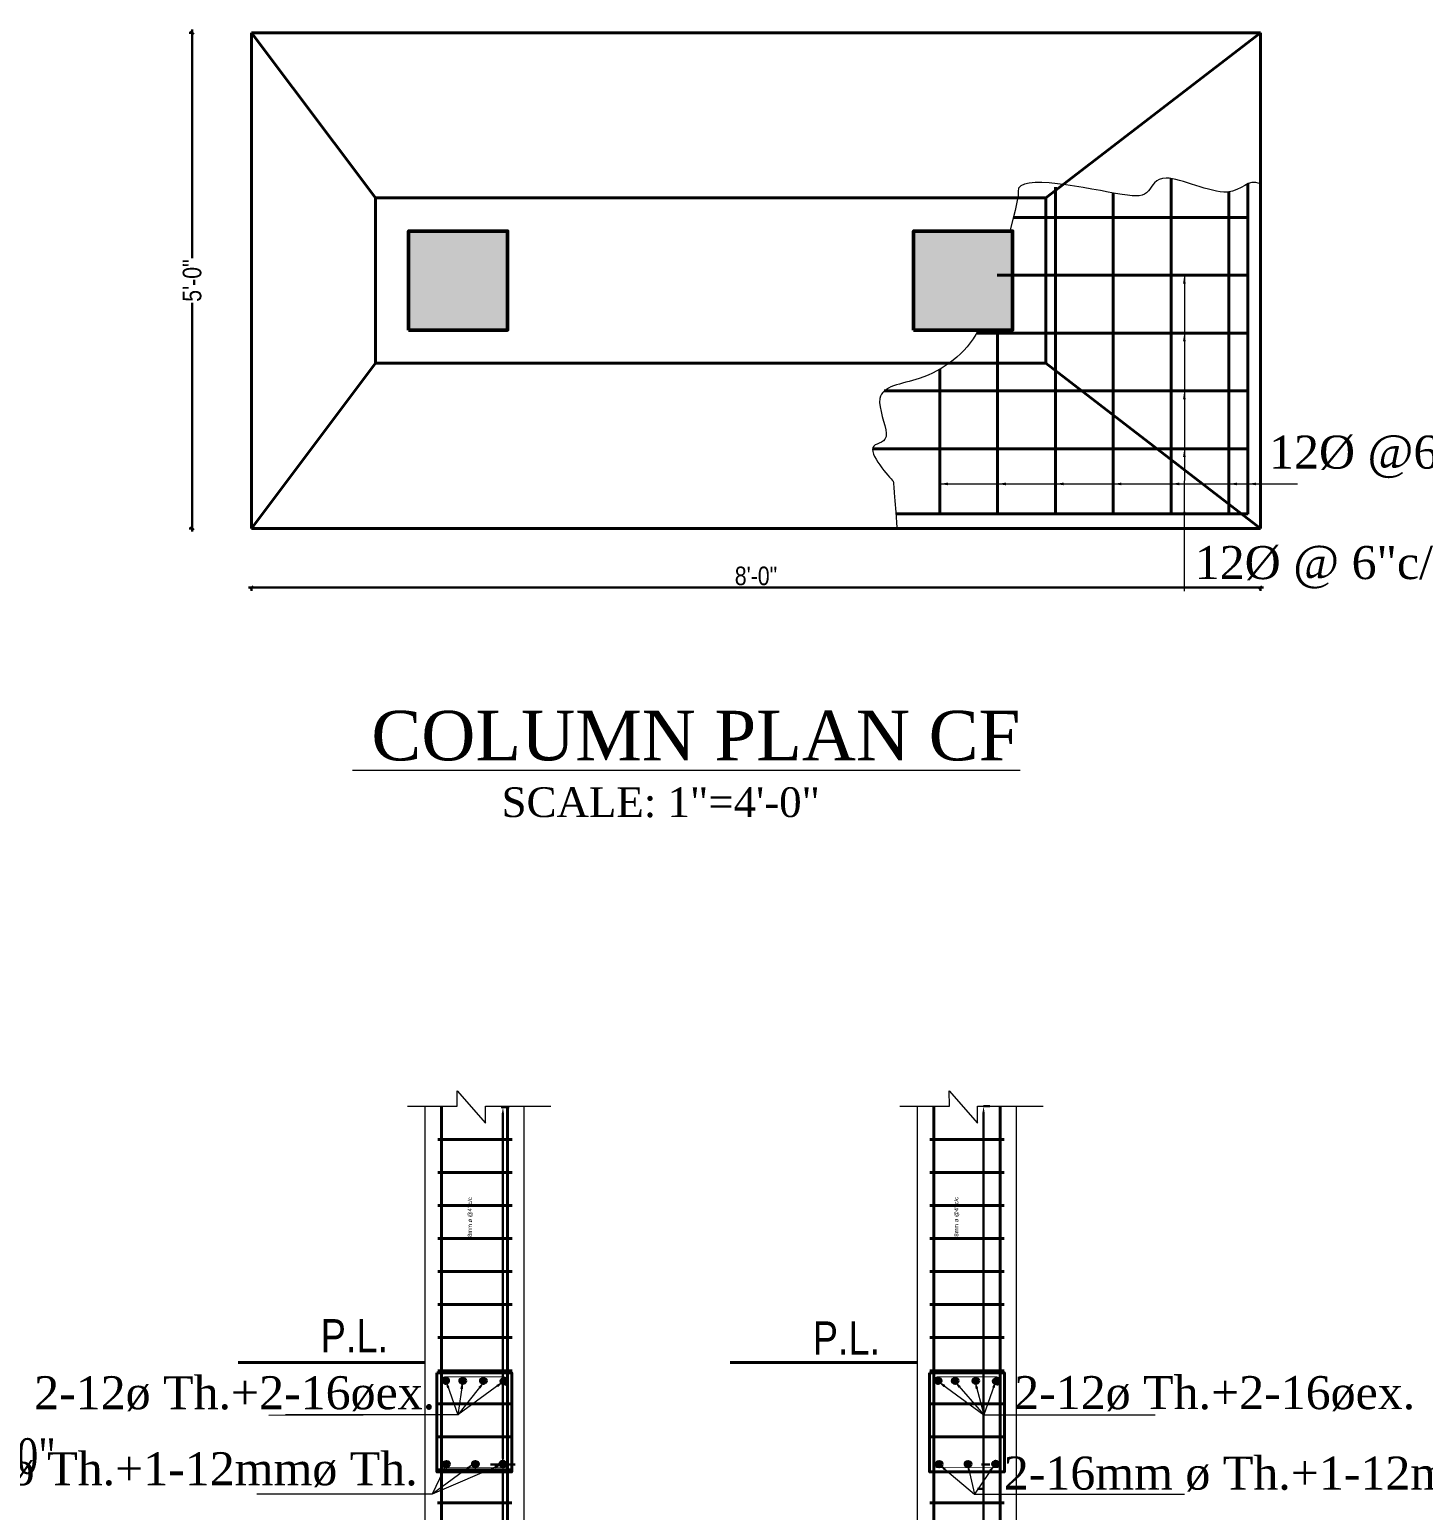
# Model space of a CAD drawing. Header units: inches. Extents: x 45643 to 70559, y -8725 to 1713.
# Drawn here: x 64238.7 to 64576.2, y -5063.7 to -4705.2 of the extents above; entities that cross this region are included whole.
import ezdxf
from ezdxf.enums import TextEntityAlignment as Align

# ---------------------------------------------------------------- set-up
doc = ezdxf.new("R2010")
doc.units = ezdxf.units.IN
doc.header["$MEASUREMENT"] = 0
for name, color, linetype, lineweight in [('column', 10, 'Continuous', 50), ('DIM_LINE', 165, 'Continuous', 15), ('ELEVATION', 6, 'Continuous', 30), ('hatch', 30, 'Continuous', 5), ('ST-REINFOR', 201, 'Continuous', 40), ('Text', 7, 'Continuous', 9), ('trench', 7, 'Continuous', 40), ('WALL', 240, 'Continuous', 30), ('WALL ELV', 1, 'Continuous', 20), ('WALL SEC', 2, 'Continuous', 35)]:
    doc.layers.add(name, color=color, linetype=linetype, lineweight=lineweight)
doc.styles.add('1.8 str', font='times.ttf', dxfattribs={"width": 0.8, "height": 6})
doc.styles.add('Arial', font='arial.ttf')
doc.styles.add('ordinary', font='ARIALN.TTF')
doc.styles.get("Standard").update_dxf_attribs({"font": 'times.ttf'})
doc.styles.add('TIMES 48', font='times.ttf', dxfattribs={"height": 4})
doc.dimstyles.new('Copy of Standard', dxfattribs={"dimtxt": 5, "dimasz": 6, "dimexe": 6, "dimexo": 12, "dimgap": 6, "dimtad": 1, "dimdec": 0, "dimzin": 0, "dimdsep": 46, "dimlunit": 3, "dimtxsty": 'Standard', "dimblk": 'OBLIQUE', "dimcen": 0.09, "dimdle": 6, "dimclrd": 256, "dimclre": 256, "dimclrt": 256, "dimadec": 0, "dimazin": 0, "dimtfac": 1, "dimtdec": 0, "dimtix": 1, "dimtmove": 2, "dimatfit": 3, "dimfxl": 6, "dimfxlon": 1, "dimtolj": 1, "dimtzin": 0, "dimlwd": 13, "dimlwe": 13, "dimarcsym": 0})
doc.dimstyles.new('nir 48', dxfattribs={"dimscale": 0.5, "dimtxt": 7, "dimasz": 3, "dimexe": 3, "dimexo": 3, "dimgap": 2, "dimtad": 1, "dimdec": 0, "dimzin": 3, "dimlunit": 4, "dimtxsty": 'Arial', "dimcen": 2.5, "dimdle": 3, "dimclrt": 3, "dimadec": 0, "dimazin": 0, "dimtfac": 1, "dimtdec": 0, "dimtmove": 2, "dimatfit": 3, "dimfxl": 1, "dimarcsym": 0})
doc.dimstyles.new('nir24', dxfattribs={"dimscale": 0.25, "dimtxt": 9, "dimasz": 3, "dimexe": 3, "dimexo": 12, "dimgap": 2, "dimtad": 1, "dimdec": 0, "dimzin": 3, "dimlunit": 4, "dimtxsty": 'ordinary', "dimblk": 'OBLIQUE', "dimcen": 2.5, "dimdle": 3, "dimclrt": 3, "dimadec": 0, "dimazin": 0, "dimtfac": 1, "dimtdec": 0, "dimtmove": 2, "dimatfit": 3, "dimfxl": 1, "dimarcsym": 0})

# ---------------------------------------------------------------- blocks, each defined once
blk = doc.blocks.new('A$C269C7F18')
at = {"layer": 'column'}
h = blk.add_hatch(color=256, dxfattribs=at)
h.paths.add_polyline_path([(12, 12), (8.85, 12), (8.86, 6), (12, 6)])
h.paths.add_polyline_path([(5.74, 12), (0, 12), (0, 6), (5.75, 6)])
h.paths.add_polyline_path([(8.85, 12), (5.74, 12), (5.75, 6), (8.86, 6)])
h.paths.add_polyline_path([(5.75, 6), (0, 6), (0, 0), (5.76, 0)])
h.paths.add_polyline_path([(8.86, 6), (5.75, 6), (5.76, 0), (8.87, 0)])
h.paths.add_polyline_path([(12, 6), (8.86, 6), (8.87, 0), (12, 0)])
blk.add_lwpolyline([(0, 0), (12, 0), (12, 12), (0, 12)], close=True, dxfattribs=at)
blk = doc.blocks.new('_Oblique')
at = {"color": 0, "linetype": 'ByBlock', "lineweight": -2}
blk.add_line((-0.5, -0.5), (0.5, 0.5), dxfattribs=at)
blk = doc.blocks.new('*D611')
at = {"layer": 'Defpoints', "color": 0, "transparency": 16777216}
for p in [(84296.75, 15448.72), (84311.14, 15448.72), (84311.14, 15328.72)]:
    blk.add_point(p, dxfattribs=at)
at = {"layer": 'trench', "color": 0, "lineweight": -2, "transparency": 16777216}
for p, q in [((84296.77, 15448.72), (84296, 15448.72)), ((84296.75, 15449.47), (84296.75, 15394.13)), ((84296.75, 15327.97), (84296.75, 15383.31)), ((84296.77, 15328.72), (84296, 15328.72))]:
    blk.add_line(p, q, dxfattribs=at)
at = {"layer": 'trench', "color": 0, "lineweight": -2, "transparency": 16777216, "xscale": 0.75, "yscale": 0.75, "zscale": 0.75}
for p, rotation in [((84296.75, 15448.72), 90), ((84296.75, 15328.72), 270)]:
    blk.add_blockref('_Oblique', p, dxfattribs=dict(at, rotation=rotation))
at = {"layer": 'trench', "color": 3, "transparency": 16777216, "insert": (84296.75, 15388.72), "char_height": 4.5, "attachment_point": 5, "rotation": 90, "style": 'ordinary'}
blk.add_mtext('5\'-0"', dxfattribs=at)
blk = doc.blocks.new('*D612')
at = {"layer": 'Defpoints', "color": 0, "transparency": 16777216}
for p in [(84370.06, 15188.63), (84371.99, 15102.09), (84377.14, 15102.09)]:
    blk.add_point(p, dxfattribs=at)
at = {"layer": 'DIM_LINE', "color": 0, "lineweight": -2, "transparency": 16777216}
for p, q in [((84371.56, 15188.63), (84373.49, 15188.63)), ((84374.99, 15102.09), (84370.49, 15102.09))]:
    blk.add_line(p, q, dxfattribs=at)
at = {"layer": 'DIM_LINE', "color": 0, "linetype": 'ByBlock', "lineweight": -2, "transparency": 16777216}
blk.add_line((84371.99, 15187.13), (84371.99, 15103.59), dxfattribs=at)
at = {"layer": 'DIM_LINE', "color": 0, "transparency": 16777216}
for points in [[(84371.74, 15187.13), (84372.24, 15187.13), (84371.99, 15188.63)], [(84371.74, 15103.59), (84372.24, 15103.59), (84371.99, 15102.09)]]:
    blk.add_solid(points, dxfattribs=at)
at = {"layer": 'DIM_LINE', "color": 3, "transparency": 16777216, "insert": (84364.09, 15162.01), "char_height": 1, "attachment_point": 5, "rotation": 90, "style": 'Arial'}
blk.add_mtext('8mm ø @4" c/c', dxfattribs=at)
blk = doc.blocks.new('*D613')
at = {"layer": 'Defpoints', "color": 0, "transparency": 16777216}
for p in [(84359.13, 15102.09), (84371.99, 14976.82), (84373.14, 14976.82)]:
    blk.add_point(p, dxfattribs=at)
at = {"layer": 'DIM_LINE', "color": 0, "lineweight": -2, "transparency": 16777216}
for p, q in [((84368.99, 15102.09), (84373.49, 15102.09)), ((84371.99, 14976.82), (84370.49, 14976.82))]:
    blk.add_line(p, q, dxfattribs=at)
at = {"layer": 'DIM_LINE', "color": 0, "linetype": 'ByBlock', "lineweight": -2, "transparency": 16777216}
blk.add_line((84371.99, 15100.59), (84371.99, 14978.32), dxfattribs=at)
at = {"layer": 'DIM_LINE', "color": 0, "transparency": 16777216}
for points in [[(84371.74, 15100.59), (84372.24, 15100.59), (84371.99, 15102.09)], [(84371.74, 14978.32), (84372.24, 14978.32), (84371.99, 14976.82)]]:
    blk.add_solid(points, dxfattribs=at)
at = {"layer": 'DIM_LINE', "color": 3, "transparency": 16777216, "insert": (84363.62, 15040.83), "char_height": 1, "attachment_point": 5, "rotation": 90, "style": 'Arial'}
blk.add_mtext('8mm ø @6"+4" c/c', dxfattribs=at)
blk = doc.blocks.new('*D614')
at = {"layer": 'Defpoints', "color": 0, "transparency": 16777216}
for p in [(84487.82, 15188.82), (84488.37, 15096.21), (84488.37, 15096.21)]:
    blk.add_point(p, dxfattribs=at)
at = {"layer": 'DIM_LINE', "color": 0, "lineweight": -2, "transparency": 16777216}
for p, q in [((84488.37, 15188.82), (84489.87, 15188.82)), ((84488.37, 15096.21), (84486.87, 15096.21))]:
    blk.add_line(p, q, dxfattribs=at)
at = {"layer": 'DIM_LINE', "color": 0, "linetype": 'ByBlock', "lineweight": -2, "transparency": 16777216}
blk.add_line((84488.37, 15187.32), (84488.37, 15097.71), dxfattribs=at)
at = {"layer": 'DIM_LINE', "color": 0, "transparency": 16777216}
for points in [[(84488.12, 15187.32), (84488.62, 15187.32), (84488.37, 15188.82)], [(84488.12, 15097.71), (84488.62, 15097.71), (84488.37, 15096.21)]]:
    blk.add_solid(points, dxfattribs=at)
at = {"layer": 'DIM_LINE', "color": 3, "transparency": 16777216, "insert": (84481.87, 15162.08), "char_height": 1, "attachment_point": 5, "rotation": 90, "style": 'Arial'}
blk.add_mtext('8mm ø @4" c/c', dxfattribs=at)
blk = doc.blocks.new('*D615')
at = {"layer": 'Defpoints', "color": 0, "transparency": 16777216}
for p in [(84486.37, 15102.09), (84488.37, 14976.82), (84492.37, 14976.82)]:
    blk.add_point(p, dxfattribs=at)
at = {"layer": 'DIM_LINE', "color": 0, "lineweight": -2, "transparency": 16777216}
for p, q in [((84487.87, 15102.09), (84489.87, 15102.09)), ((84490.87, 14976.82), (84486.87, 14976.82))]:
    blk.add_line(p, q, dxfattribs=at)
at = {"layer": 'DIM_LINE', "color": 0, "linetype": 'ByBlock', "lineweight": -2, "transparency": 16777216}
blk.add_line((84488.37, 15100.59), (84488.37, 14978.32), dxfattribs=at)
at = {"layer": 'DIM_LINE', "color": 0, "transparency": 16777216}
for points in [[(84488.12, 15100.59), (84488.62, 15100.59), (84488.37, 15102.09)], [(84488.12, 14978.32), (84488.62, 14978.32), (84488.37, 14976.82)]]:
    blk.add_solid(points, dxfattribs=at)
at = {"layer": 'DIM_LINE', "color": 3, "transparency": 16777216, "insert": (84482.18, 15036.82), "char_height": 1, "attachment_point": 5, "rotation": 90, "style": 'Arial'}
blk.add_mtext('8mm ø @6"+4" c/c', dxfattribs=at)
blk = doc.blocks.new('*D621')
at = {"layer": 'Defpoints', "color": 0, "transparency": 16777216}
for p in [(84311.14, 15328.72), (84555.41, 15328.72), (84555.41, 15314.4)]:
    blk.add_point(p, dxfattribs=at)
at = {"layer": 'trench', "color": 0, "lineweight": -2, "transparency": 16777216}
for p, q in [((84310.39, 15314.4), (84556.16, 15314.4)), ((84311.14, 15314.42), (84311.14, 15313.65)), ((84555.41, 15314.42), (84555.41, 15313.65))]:
    blk.add_line(p, q, dxfattribs=at)
at = {"layer": 'trench', "color": 0, "lineweight": -2, "transparency": 16777216, "xscale": 0.75, "yscale": 0.75, "zscale": 0.75, "rotation": 180}
blk.add_blockref('_Oblique', (84311.14, 15314.4), dxfattribs=at)
at = {"layer": 'trench', "color": 0, "lineweight": -2, "transparency": 16777216, "xscale": 0.75, "yscale": 0.75, "zscale": 0.75}
blk.add_blockref('_Oblique', (84555.41, 15314.4), dxfattribs=at)
at = {"layer": 'trench', "color": 3, "transparency": 16777216, "insert": (84433.27, 15317.2), "char_height": 4.5, "attachment_point": 5, "style": 'ordinary'}
blk.add_mtext('8\'-0"', dxfattribs=at)
blk = doc.blocks.new('DSRG')
at = {"layer": 'WALL SEC'}
for points in [[(84357.38, 15122.39, 1), (84358.82, 15122.39, 1)], [(84357.38, 15122.39, 1), (84358.82, 15122.39, 1)], [(84358.85, 15122.39, -1), (84357.41, 15122.39, -1)], [(84361.54, 15122.38, 1), (84362.98, 15122.38, 1)], [(84361.54, 15122.38, 1), (84362.98, 15122.38, 1)], [(84363.01, 15122.38, -1), (84361.57, 15122.38, -1)], [(84366.54, 15122.38, 1), (84367.98, 15122.38, 1)], [(84366.54, 15122.38, 1), (84367.98, 15122.38, 1)], [(84368.01, 15122.38, -1), (84366.57, 15122.38, -1)], [(84371.49, 15122.28, 1), (84372.93, 15122.28, 1)], [(84371.49, 15122.28, 1), (84372.93, 15122.28, 1)], [(84372.96, 15122.28, -1), (84371.52, 15122.28, -1)], [(84476.61, 15122.39, 1), (84478.05, 15122.39, 1)], [(84476.61, 15122.39, 1), (84478.05, 15122.39, 1)], [(84478.08, 15122.39, -1), (84476.64, 15122.39, -1)], [(84480.76, 15122.38, 1), (84482.2, 15122.38, 1)], [(84480.76, 15122.38, 1), (84482.2, 15122.38, 1)], [(84482.23, 15122.38, -1), (84480.79, 15122.38, -1)], [(84485.76, 15122.38, 1), (84487.2, 15122.38, 1)], [(84485.76, 15122.38, 1), (84487.2, 15122.38, 1)], [(84487.23, 15122.38, -1), (84485.79, 15122.38, -1)], [(84490.71, 15122.28, 1), (84492.15, 15122.28, 1)], [(84490.71, 15122.28, 1), (84492.15, 15122.28, 1)], [(84492.18, 15122.28, -1), (84490.74, 15122.28, -1)], [(84357.59, 15102.21, 1), (84359.03, 15102.21, 1)], [(84357.59, 15102.21, 1), (84359.03, 15102.21, 1)], [(84359.06, 15102.21, -1), (84357.62, 15102.21, -1)], [(84364.59, 15102.21, 1), (84366.03, 15102.21, 1)], [(84364.59, 15102.21, 1), (84366.03, 15102.21, 1)], [(84366.06, 15102.21, -1), (84364.62, 15102.21, -1)], [(84371.25, 15102.27, 1), (84372.69, 15102.27, 1)], [(84371.25, 15102.27, 1), (84372.69, 15102.27, 1)], [(84372.72, 15102.27, -1), (84371.28, 15102.27, -1)], [(84476.89, 15102.21, 1), (84478.33, 15102.21, 1)], [(84476.89, 15102.21, 1), (84478.33, 15102.21, 1)], [(84478.36, 15102.21, -1), (84476.92, 15102.21, -1)], [(84483.89, 15102.21, 1), (84485.33, 15102.21, 1)], [(84483.89, 15102.21, 1), (84485.33, 15102.21, 1)], [(84485.36, 15102.21, -1), (84483.92, 15102.21, -1)], [(84490.55, 15102.27, 1), (84491.99, 15102.27, 1)], [(84490.55, 15102.27, 1), (84491.99, 15102.27, 1)], [(84492.02, 15102.27, -1), (84490.58, 15102.27, -1)]]:
    blk.add_hatch(color=256, dxfattribs=at).paths.add_polyline_path(points)
at = {"layer": 'column'}
for points in [[(84349.14, 15376.72), (84373.14, 15376.72), (84373.14, 15400.72), (84349.14, 15400.72), (84349.14, 15376.72)], [(84471.41, 15376.72), (84495.41, 15376.72), (84495.41, 15400.72), (84471.41, 15400.72), (84471.41, 15376.72)]]:
    blk.add_lwpolyline(points, dxfattribs=at)
for points in [[(84349.14, 15376.72), (84373.14, 15376.72), (84373.14, 15400.72), (84349.14, 15400.72)], [(84471.41, 15376.72), (84495.41, 15376.72), (84495.41, 15400.72), (84471.41, 15400.72)]]:
    blk.add_lwpolyline(points, close=True, dxfattribs=at)
at = {"layer": 'column', "const_width": 0.2}
for points in [[(84358.01, 15123.33), (84372.14, 15123.33, -0.414214), (84373.14, 15122.33), (84373.14, 15102.33, -0.414214), (84372.14, 15101.33), (84358.01, 15101.33, -0.414214), (84357.01, 15102.33), (84357.01, 15122.33, -0.414214)], [(84477.31, 15123.33), (84491.44, 15123.33, -0.414214), (84492.44, 15122.33), (84492.44, 15102.33, -0.414214), (84491.44, 15101.33), (84477.31, 15101.33, -0.414214), (84476.31, 15102.33), (84476.31, 15122.33, -0.414214)]]:
    blk.add_lwpolyline(points, format="xyb", close=True, dxfattribs=at)
at = {"layer": 'DIM_LINE'}
for p, q in [((84373.21, 15122.33), (84372.47, 15121.27)), ((84492.44, 15122.33), (84491.69, 15121.27))]:
    blk.add_line(p, q, dxfattribs=at)
for points, knots in [([(84555.41, 15412.1), (84552.3, 15413.62), (84549.72, 15406.7), (84530.84, 15416.2), (84528.39, 15409.16), (84522.6, 15408.74), (84494.57, 15415.48), (84496.99, 15409.19), (84494.75, 15400.72)], [37.108323, 37.108323, 37.108323, 37.108323, 43.242576, 49.95234, 54.997892, 60.978869, 73.418852, 74.68227, 74.68227, 74.68227, 74.68227]), ([(84487.09, 15376.72), (84484.03, 15370.91), (84474.57, 15363.98), (84460.33, 15363.05), (84466.96, 15349.15), (84457.53, 15349.84), (84466.58, 15340.05), (84466.57, 15340.05), (84467.38, 15328.97)], [34.328629, 34.328629, 34.328629, 34.328629, 43.242576, 49.95234, 54.997892, 60.978869, 73.418852, 75.377123, 75.377123, 75.377123, 75.377123])]:
    blk.add_open_spline(points, degree=3, knots=knots, dxfattribs=at)
at = {"layer": 'ELEVATION'}
blk.add_line((84355.8, 15376.72), (84349.14, 15376.72), dxfattribs=at)
at = {"layer": 'hatch', "linetype": 'Continuous'}
for points in [[(84348.93, 15188.82), (84360.93, 15188.82), (84360.93, 15192.61), (84367.78, 15184.72), (84367.79, 15188.82), (84383.62, 15188.82)], [(84468.09, 15188.82), (84480.09, 15188.82), (84480.08, 15192.61), (84486.94, 15184.72), (84486.94, 15188.82), (84502.78, 15188.82)]]:
    blk.add_lwpolyline(points, dxfattribs=at)
at = {"layer": 'ST-REINFOR'}
for p, q in [((84505.76, 15332.24), (84505.77, 15411.3)), ((84533.76, 15332.24), (84533.78, 15413.42)), ((84552.35, 15332.15), (84552.36, 15412.15)), ((84519.76, 15332.24), (84519.77, 15409.91)), ((84547.76, 15332.24), (84547.77, 15410.18)), ((84495.6, 15404), (84552.36, 15404)), ((84491.65, 15390), (84552.36, 15390)), ((84486.69, 15376), (84552.36, 15376)), ((84491.76, 15332.25), (84491.77, 15376.72)), ((84477.77, 15332.25), (84477.77, 15367.24)), ((84464.33, 15362), (84552.36, 15362)), ((84461.49, 15348), (84552.36, 15348)), ((84467.14, 15332.25), (84552.35, 15332.25)), ((84357.14, 14976.82), (84357.14, 15188.82)), ((84373.14, 14976.82), (84373.14, 15188.82)), ((84476.37, 14976.82), (84476.37, 15188.82)), ((84492.37, 14976.82), (84492.37, 15188.82)), ((84356.21, 15180.82), (84374.21, 15180.82)), ((84475.37, 15180.82), (84493.37, 15180.82)), ((84356.21, 15172.82), (84374.21, 15172.82)), ((84475.37, 15172.82), (84493.37, 15172.82)), ((84356.21, 15164.82), (84374.21, 15164.82)), ((84475.37, 15164.82), (84493.37, 15164.82)), ((84356.21, 15156.82), (84374.21, 15156.82)), ((84475.37, 15156.82), (84493.37, 15156.82)), ((84356.21, 15148.82), (84374.21, 15148.82)), ((84475.37, 15148.82), (84493.37, 15148.82)), ((84356.21, 15140.82), (84374.21, 15140.82)), ((84475.37, 15140.82), (84493.37, 15140.82)), ((84356.21, 15132.82), (84374.21, 15132.82)), ((84475.37, 15132.82), (84493.37, 15132.82)), ((84353.21, 15126.82), (84307.85, 15126.82)), ((84356.21, 15124.82), (84374.21, 15124.82)), ((84472.37, 15126.82), (84427, 15126.82)), ((84475.37, 15124.82), (84493.37, 15124.82)), ((84356.21, 15116.82), (84374.21, 15116.82)), ((84475.37, 15116.82), (84493.37, 15116.82)), ((84356.14, 15108.82), (84374.14, 15108.82)), ((84475.37, 15108.82), (84493.37, 15108.82)), ((84356.14, 15100.82), (84374.14, 15100.82)), ((84356.14, 15092.82), (84374.14, 15092.82)), ((84475.37, 15092.82), (84493.37, 15092.82))]:
    blk.add_line(p, q, dxfattribs=at)
at = {"layer": 'trench'}
for p, q in [((84555.41, 15448.72), (84311.14, 15448.72)), ((84311.14, 15328.72), (84311.14, 15448.72)), ((84341.14, 15408.72), (84311.14, 15448.72)), ((84503.41, 15408.72), (84555.41, 15448.72)), ((84555.41, 15328.72), (84555.41, 15448.72)), ((84341.14, 15408.72), (84503.41, 15408.72)), ((84341.14, 15368.72), (84341.14, 15408.72)), ((84503.41, 15408.72), (84503.41, 15368.72)), ((84341.14, 15368.72), (84311.14, 15328.72)), ((84341.14, 15368.72), (84503.41, 15368.72)), ((84503.41, 15368.72), (84555.41, 15328.72)), ((84311.14, 15328.72), (84555.41, 15328.72)), ((84387.14, 15328.72), (84555.41, 15328.72))]:
    blk.add_line(p, q, dxfattribs=at)
for points in [[(84356.01, 15124.33), (84374.14, 15124.33), (84374.14, 15100.33), (84356.01, 15100.33)], [(84475.31, 15124.33), (84493.44, 15124.33), (84493.44, 15100.33), (84475.31, 15100.33)]]:
    blk.add_lwpolyline(points, close=True, dxfattribs=at)
at = {"layer": 'WALL'}
blk.add_line((84357.03, 15376.72), (84357.14, 15376.72), dxfattribs=at)
at = {"layer": 'WALL ELV'}
for p, q in [((84353.14, 15028.82), (84353.14, 15188.82)), ((84377.14, 15028.82), (84377.14, 15188.82)), ((84472.37, 15028.82), (84472.37, 15188.82)), ((84496.37, 15028.82), (84496.37, 15188.82))]:
    blk.add_line(p, q, dxfattribs=at)
at = {"layer": 'WALL SEC'}
for centre in [(84358.1, 15122.39), (84358.1, 15122.39), (84358.13, 15122.39), (84362.26, 15122.38), (84362.26, 15122.38), (84362.29, 15122.38), (84367.26, 15122.38), (84367.26, 15122.38), (84367.29, 15122.38), (84372.21, 15122.28), (84372.21, 15122.28), (84372.24, 15122.28), (84477.33, 15122.39), (84477.33, 15122.39), (84477.36, 15122.39), (84481.48, 15122.38), (84481.48, 15122.38), (84481.51, 15122.38), (84486.48, 15122.38), (84486.48, 15122.38), (84486.51, 15122.38), (84491.43, 15122.28), (84491.43, 15122.28), (84491.46, 15122.28), (84358.31, 15102.21), (84358.31, 15102.21), (84358.34, 15102.21), (84365.31, 15102.21), (84365.31, 15102.21), (84365.34, 15102.21), (84371.97, 15102.27), (84371.97, 15102.27), (84372, 15102.27), (84477.61, 15102.21), (84477.61, 15102.21), (84477.64, 15102.21), (84484.61, 15102.21), (84484.61, 15102.21), (84484.64, 15102.21), (84491.27, 15102.27), (84491.27, 15102.27), (84491.3, 15102.27)]:
    blk.add_circle(centre, 0.72, dxfattribs=at)
at = {"layer": 'DIM_LINE', "xscale": 2, "yscale": 2, "zscale": 2}
for p in [(84349.14, 15376.72), (84471.41, 15376.72)]:
    blk.add_blockref('A$C269C7F18', p, dxfattribs=at)
at = {"style": 'ordinary'}
for p in [(84336.01, 15133.3), (84455.17, 15132.74)]:
    blk.add_text('P.L.', height=8, dxfattribs=at).set_placement(p, align=Align.MIDDLE_CENTER)
at = {"layer": 'Text', "style": 'TIMES 48'}
blk.add_text('%%U COLUMN PLAN CF', height=12, dxfattribs=at).set_placement((84335.61, 15272.58))
at = {"layer": 'Text', "char_height": 8, "style": 'TIMES 48'}
for s, insert, attachment_point in [('12Ø @6" c/c', (84557.5, 15340.88), 7), ('12Ø @ 6"c/c ', (84539.51, 15314.14), 7), ('2-12ø Th.+2-16øex.', (84258.5, 15114.99), 7), ('2-12ø Th.+2-16øex.', (84592.88, 15115.01), 9), ('2-16mmø Th.+1-12mmø Th.', (84211.64, 15096.59), 7), ('2-16mm ø Th.+1-12mm ø Th.', (84639.04, 15095.53), 9)]:
    blk.add_mtext(s, dxfattribs=dict(at, insert=insert, attachment_point=attachment_point))
at = {"layer": 'Text', "insert": (84410.21, 15262.37), "char_height": 7.2, "width": 216.4317, "attachment_point": 5, "style": 'TIMES 48'}
blk.add_mtext('SCALE: 1"=4\'-0"', dxfattribs=at)
at = {"layer": 'DIM_LINE'}
for base, p1, p2, text, picture, middle in [((84371.99, 15102.09), (84370.06, 15188.63), (84377.14, 15102.09), '8mm ø @4" c/c', '*D612', (84364.09, 15162.01)), ((84488.37, 15096.21), (84487.82, 15188.82), (84488.37, 15096.21), '8mm ø @4" c/c', '*D614', (84481.87, 15162.08)), ((84371.99, 14976.82), (84359.13, 15102.09), (84373.14, 14976.82), '8mm ø @6"+4" c/c', '*D613', (84363.62, 15040.83)), ((84488.37, 14976.82), (84486.37, 15102.09), (84492.37, 14976.82), '8mm ø @6"+4" c/c', '*D615', (84482.18, 15036.82))]:
    dim = blk.add_linear_dim(base=base, p1=p1, p2=p2, angle=270, text=text, dimstyle='nir 48', override={"dimtxt": 2, "dimfxl": 6, "dimfxlon": 1, "dimarcsym": 1}, dxfattribs=at)
    dim.commit()
    dim.dimension.update_dxf_attribs({"geometry": picture, "text_midpoint": middle, "dimtype": 128})
at = {"layer": 'trench'}
dim = blk.add_linear_dim(base=(84296.75, 15448.72), p1=(84311.14, 15328.72), p2=(84311.14, 15448.72), angle=90, text='5\'-0"', dimstyle='nir24', override={"dimtxt": 18, "dimfxl": 0.078125, "dimfxlon": 1}, dxfattribs=at)
dim.commit()
dim.dimension.update_dxf_attribs({"geometry": '*D611', "text_midpoint": (84296.75, 15388.72), "dimtype": 128})
dim = blk.add_linear_dim(base=(84555.41, 15314.4), p1=(84311.14, 15328.72), p2=(84555.41, 15328.72), text='8\'-0"', dimstyle='nir24', override={"dimtxt": 18, "dimfxl": 0.078125, "dimfxlon": 1}, dxfattribs=at)
dim.commit()
dim.dimension.update_dxf_attribs({"geometry": '*D621', "text_midpoint": (84433.27, 15317.2)})
at = {"layer": 'hatch', "linetype": 'Continuous'}
for points in [[(84536.99, 15390), (84536.99, 15373.02)], [(84536.99, 15376), (84536.99, 15361.61)], [(84536.99, 15362), (84536.99, 15344.04)], [(84536.99, 15347.98), (84536.98, 15332.54)], [(84477.77, 15339.49), (84564.36, 15339.49)], [(84491.77, 15339.49), (84564.36, 15339.49)], [(84505.77, 15339.49), (84564.36, 15339.49)], [(84519.76, 15339.49), (84564.36, 15339.49)], [(84533.77, 15339.49), (84564.36, 15339.49)], [(84547.77, 15339.49), (84564.36, 15339.49)], [(84552.35, 15339.49), (84564.36, 15339.49)], [(84536.98, 15334), (84536.98, 15313.55)], [(84367.57, 15122.27), (84361.08, 15114.1), (84315.28, 15113.95)], [(84358.11, 15122.58), (84361.08, 15114.1), (84319.34, 15114.1)], [(84362.26, 15122.38), (84361.08, 15114.1), (84319.34, 15114.1)], [(84372.21, 15122.28), (84361.08, 15114.1), (84319.34, 15114.1)], [(84477.31, 15122.28), (84488.44, 15114.1), (84529.94, 15114.1)], [(84481.26, 15122.38), (84488.44, 15114.1), (84526.94, 15114.1)], [(84486.26, 15122.38), (84488.44, 15114.1), (84529.94, 15114.1)], [(84491.41, 15122.58), (84488.44, 15114.1), (84529.94, 15114.1)], [(84364.91, 15102.27), (84354.89, 15094.94), (84312.37, 15094.94)], [(84371.97, 15102.27), (84354.89, 15094.94), (84319.44, 15094.94)], [(84358.31, 15102.21), (84354.89, 15094.94), (84319.44, 15094.94)], [(84477.47, 15102.27), (84486.18, 15094.94), (84530, 15094.94)], [(84484.47, 15102.27), (84486.18, 15094.94), (84537, 15094.94)], [(84491.13, 15102.21), (84486.18, 15094.94), (84530, 15094.94)]]:
    blk.add_leader(points, dimstyle='Copy of Standard', override={"dimasz": 2, "dimtad": 0}, dxfattribs=at)

msp = doc.modelspace()

# ---------------------------------------------------------------- block references
at = {"layer": 'WALL', "linetype": 'ByBlock'}
msp.add_blockref('DSRG', (-20018.662, -20154.714), dxfattribs=at)

# ---------------------------------------------------------------- texts
at = {"layer": 'Text', "ltscale": 10, "style": '1.8 str', "width": 0.8}
msp.add_text('Scale - 1" = 4\'-0"', height=8.6, dxfattribs=at).set_placement((64173.445, -5054.86))

doc.saveas('drawing.dxf')
